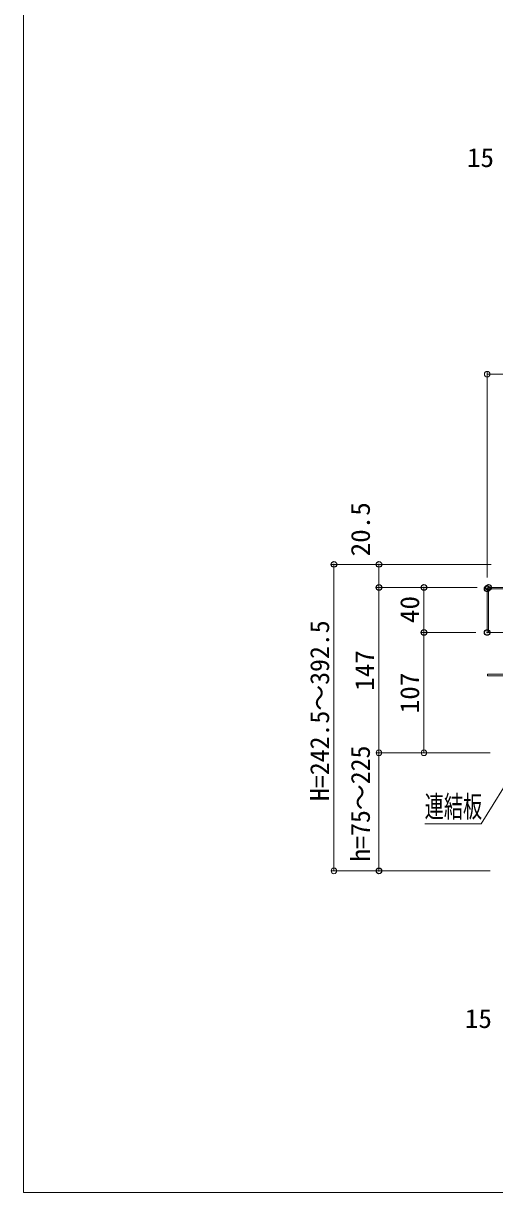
# Model space of a CAD drawing. Units: millimetres, scale not verified. Extents: x -2000 to 2000, y -1385 to 1385.
# Drawn here: x -2000 to -1581, y -1385 to -345 of the extents above; entities that cross this region are included whole.
import ezdxf
from ezdxf.enums import TextEntityAlignment as Align

# ---------------------------------------------------------------- set-up
doc = ezdxf.new("R2010")
doc.units = ezdxf.units.MM
doc.header["$LTSCALE"] = 10
doc.header["$PDMODE"] = 32
doc.header["$PDSIZE"] = 5
for name, color, linetype, lineweight in [('0-0_zumenwaku', 5, 'Continuous', 9), ('0-2_0', 4, 'Continuous', 9), ('0-3_sunpou', 1, 'Continuous', 9), ('1-D_6寸法', 1, 'Continuous', 9)]:
    doc.layers.add(name, color=color, linetype=linetype, lineweight=lineweight)
doc.layers.add('0-4_DEFPOINTS', color=7, linetype='Continuous')
doc.styles.add('ＭＳ ゴシック', font='')
doc.styles.get('ＭＳ ゴシック').set_extended_font_data('MS Gothic')

# ---------------------------------------------------------------- blocks, each defined once
blk = doc.blocks.new('_ORIGIN')
at = {"layer": '0-2_0', "color": 1}
blk.add_line((0, 0), (-10, 0), dxfattribs=at)
blk.add_circle((0, 0), 5, dxfattribs=at)
blk = doc.blocks.new('MLeader24')
at = {"layer": '1-D_6寸法'}
for p, q in [((-1558.66, -1001.22), (-1562.87, -1008.03)), ((-1643.37, -1056.98), (-1595.89, -1056.98))]:
    blk.add_line(p, q, dxfattribs=at)
for points in [[(-1562.87, -1008.03), (-1593.1, -1056.98), (-1595.98, -1056.98)], [(-1564, -1007.32), (-1558.66, -1001.22), (-1561.73, -1008.73)]]:
    blk.add_lwpolyline(points, dxfattribs=at)
at = {"layer": '1-D_6寸法', "color": 2, "style": 'ＭＳ ゴシック', "width": 0.65}
blk.add_text('連結板', height=19.21, dxfattribs=at).set_placement((-1643.46, -1057.08), align=Align.BOTTOM_LEFT)

msp = doc.modelspace()

# ---------------------------------------------------------------- linework, layer by layer
at = {"layer": '0-0_zumenwaku'}
msp.add_lwpolyline([(-2000.14, -1385.01), (1999.86, -1385.01), (1999.86, 1384.99), (-2000.14, 1384.99)], close=True, dxfattribs=at)
at = {"layer": '0-2_0'}
for p, q in [((-1587.86, -886.96), (-1587.86, -848.16)), ((-1586.66, -846.96), (-1563.86, -846.96)), ((-1563.86, -846.96), (-1586.66, -846.96)), ((-1586.66, -848.16), (-1586.66, -886.96)), ((-1586.66, -848.16), (-1563.86, -848.16)), ((-1587.86, -886.96), (-1586.66, -886.96)), ((-1586.66, -886.96), (-1562.66, -886.96)), ((-1587.66, -923.96), (-1565.76, -923.96)), ((-1587.66, -925.56), (-1587.66, -923.96)), ((-1587.66, -925.56), (-1565.76, -925.56))]:
    msp.add_line(p, q, dxfattribs=at)
msp.add_arc((-1586.66, -848.16), 1.2, 89.99998, 179.99994, dxfattribs=at)
at = {"layer": '0-3_sunpou'}
for p, q in [((-1587.86, -838.16), (-1587.86, -654.86)), ((-1582.86, -657.36), (-940.06, -657.36)), ((-1584.46, -826.46), (-1726.59, -826.46)), ((-1724.09, -1093.96), (-1724.09, -831.46)), ((-1584.46, -826.46), (-1686.59, -826.46)), ((-1684.09, -841.96), (-1684.09, -831.46)), ((-1596.66, -846.96), (-1686.59, -846.96)), ((-1596.66, -846.96), (-1686.59, -846.96)), ((-1684.09, -988.96), (-1684.09, -851.96)), ((-1596.66, -846.96), (-1646.59, -846.96)), ((-1644.09, -881.96), (-1644.09, -851.96)), ((-1597.86, -886.96), (-1646.59, -886.96)), ((-1597.86, -886.96), (-1646.59, -886.96)), ((-1644.09, -988.96), (-1644.09, -891.96)), ((-1585.26, -993.96), (-1686.59, -993.96)), ((-1585.26, -993.96), (-1686.59, -993.96)), ((-1585.26, -993.96), (-1646.59, -993.96)), ((-1684.09, -998.96), (-1684.09, -1093.96)), ((-1585.26, -1098.96), (-1726.59, -1098.96)), ((-1585.26, -1098.96), (-1686.59, -1098.96))]:
    msp.add_line(p, q, dxfattribs=at)
at = {"layer": '0-4_DEFPOINTS'}
for p in [(-1724.09, -826.46), (-1684.09, -826.46), (-1684.09, -846.96), (-1644.09, -846.96), (-1587.86, -848.16), (-1586.66, -846.96), (-1644.09, -886.96), (-1587.86, -886.96), (-1684.09, -1098.96)]:
    msp.add_point(p, dxfattribs=at)

# ---------------------------------------------------------------- block references
at = {"layer": '0-3_sunpou', "xscale": 0.5, "yscale": 0.5}
for p, rotation in [((-1587.86, -657.36), 180), ((-1724.09, -826.46), 90), ((-1684.09, -826.46), 90), ((-1684.09, -846.96), 270), ((-1684.09, -846.96), 90), ((-1644.09, -846.96), 90), ((-1644.09, -886.96), 270), ((-1644.09, -886.96), 90), ((-1684.09, -993.96), 270), ((-1684.09, -993.96), 90), ((-1644.09, -993.96), 270), ((-1724.09, -1098.96), 270), ((-1684.09, -1098.96), 270)]:
    msp.add_blockref('_ORIGIN', p, dxfattribs=dict(at, rotation=rotation))
at = {"layer": '1-D_6寸法'}
msp.add_blockref('MLeader24', (0, 0), dxfattribs=at)

# ---------------------------------------------------------------- texts
at = {"layer": '0-3_sunpou', "color": 2, "style": 'ＭＳ ゴシック', "width": 1.05}
for p in [(-1605.9, -478.23), (-1607.74, -1243.73)]:
    msp.add_text('15', height=16.86, dxfattribs=at).set_placement(p, align=Align.BOTTOM_LEFT)
for s, p in [('20.5', (-1687.1, -819.34)), ('40', (-1643.35, -878.63)), ('147', (-1683.35, -938.84)), ('107', (-1643.35, -958.84))]:
    msp.add_text(s, height=16.86, rotation=90, dxfattribs=at).set_placement(p, align=Align.BOTTOM_LEFT)
at = {"layer": '0-3_sunpou', "color": 2, "style": 'ＭＳ ゴシック'}
for s, p in [('H=242.5～392.5', (-1723.35, -1036.85)), ('h=75～225', (-1687.1, -1090.83))]:
    msp.add_text(s, height=16.86, rotation=90, dxfattribs=at).set_placement(p, align=Align.BOTTOM_LEFT)

doc.saveas('drawing.dxf')
